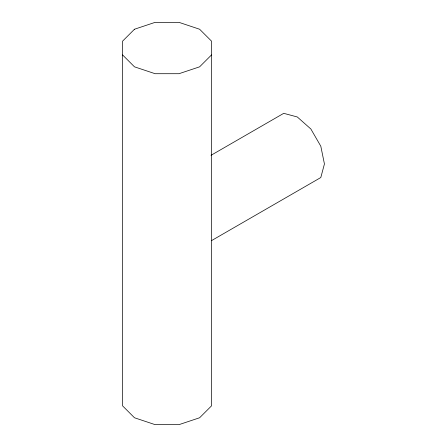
<?xml version="1.0" encoding="UTF-8"?>
<svg xmlns="http://www.w3.org/2000/svg" width="447" height="447" viewBox="0 0 447 447"><rect width="100%" height="100%" fill="white"/><g stroke="black" fill="none" stroke-linecap="round" stroke-linejoin="round"><path stroke-width="0.67" d="M211.532 54.914L199.608 66.832L178.968 73.71L155.131 73.71L134.486 66.832L122.567 54.914M211.012 155.316L283.733 113.331L297.3 116.969L310.866 128.999L320.801 146.203L324.433 163.965L320.801 177.537L211.353 240.721M134.486 29.234L122.567 41.152L122.567 405.848L134.486 417.766L155.131 424.65L178.968 424.65L199.608 417.766L211.532 405.848L211.532 41.152L199.608 29.234L178.968 22.35L155.131 22.35L134.486 29.234"/></g></svg>
